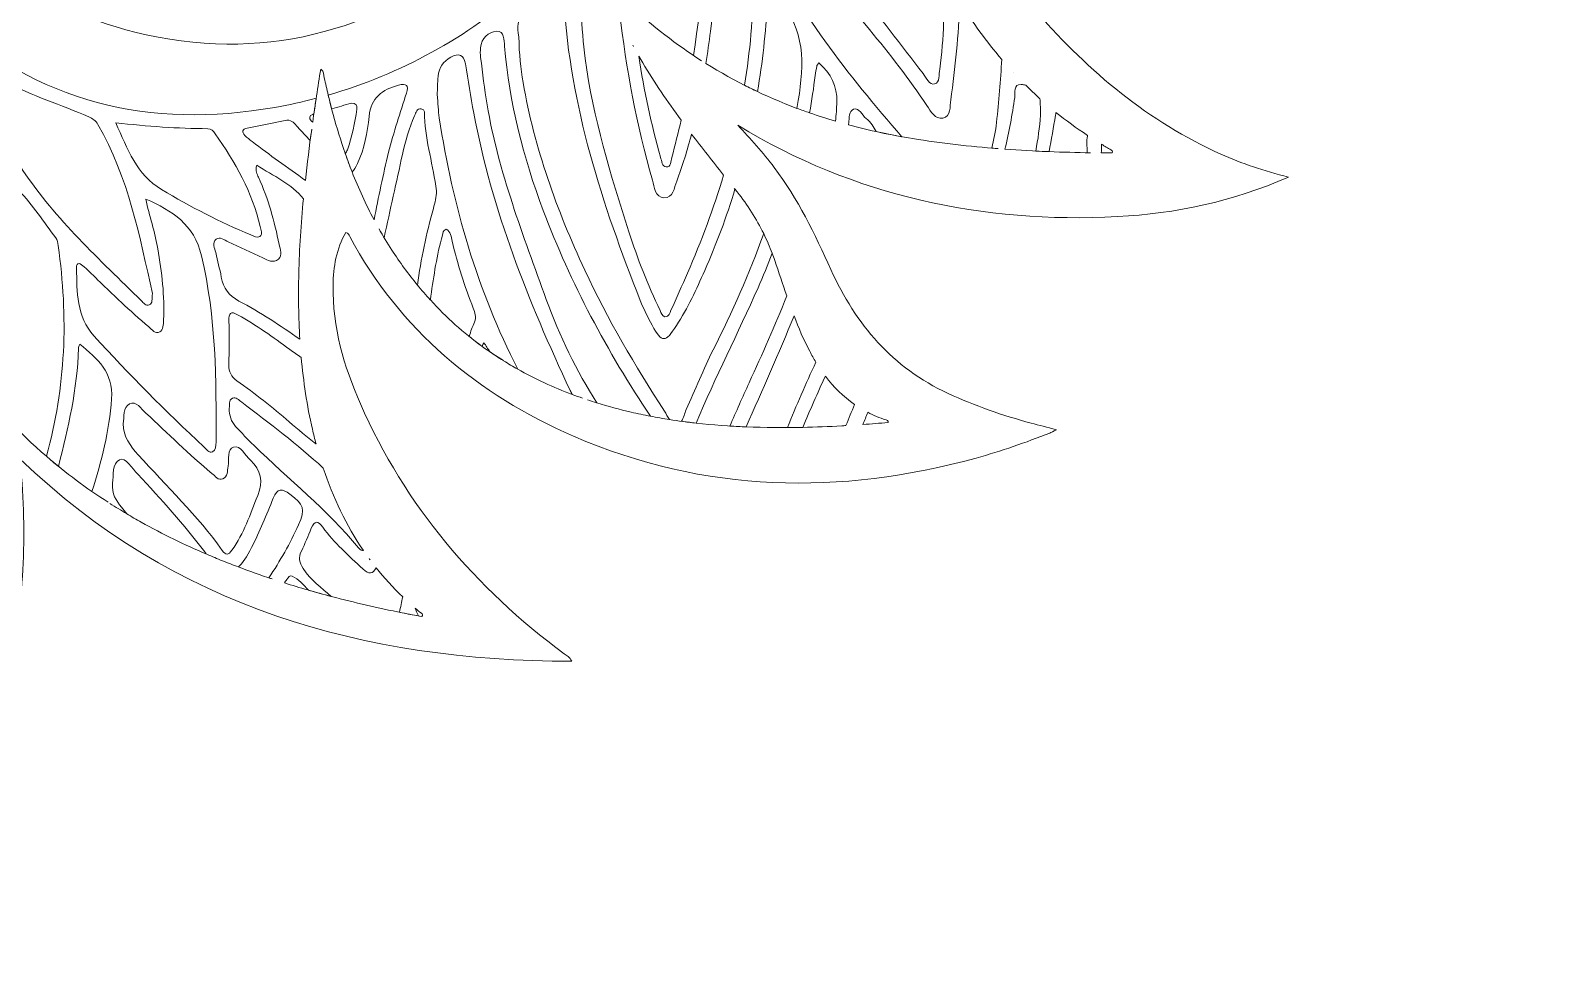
# Model space of a CAD drawing. Extents: x 180 to 9920, y -1894 to -106.
# Drawn here: x 1089 to 1820, y -1876 to -1428 of the extents above; entities that cross this region are included whole.
import ezdxf

# ---------------------------------------------------------------- set-up
doc = ezdxf.new("R2010")
doc.units = 0
doc.header["$MEASUREMENT"] = 0
doc.layers.add('Layer 1', color=7, linetype='Continuous')

# ---------------------------------------------------------------- blocks, each defined once
blk = doc.blocks.new('block 2')
at = {"layer": 'Layer 1', "lineweight": 0}
for points, knots in [([(1815.11, -1128.01), (1749.3, -1123.11), (1699.79, -1090.94), (1663.06, -1037.29), (1645.18, -1011.19), (1631.77, -982.75), (1619.13, -953.91), (1615.92, -946.59), (1612.73, -939.26), (1609.05, -930.83), (1611.49, -932.42), (1612.96, -933.56), (1614.59, -934.42), (1644.2, -950.07), (1675.18, -955.58), (1707.88, -946.28), (1720.09, -942.8), (1730.39, -935.89), (1738.98, -926.45), (1741.34, -923.86), (1741.53, -922.8), (1737.72, -921.62), (1719.01, -915.81), (1701.43, -907.65), (1685.9, -895.49), (1663.92, -878.27), (1650.48, -855.44), (1642.34, -829.12), (1634.98, -805.33), (1631.72, -780.82), (1629.58, -756.13), (1625.72, -711.65), (1624.7, -667), (1621.74, -622.46), (1617.41, -557.42), (1609.63, -492.84), (1594.72, -429.3), (1579.03, -362.48), (1543.37, -307.89), (1491.29, -263.71), (1446.97, -226.12), (1396.22, -199.88), (1342.06, -179.82), (1279.78, -156.75), (1215.33, -142.68), (1149.61, -134.01), (1099.93, -127.46), (1050.1, -123.94), (1000.13, -123.94), (1000.13, -123.94), (1000.13, -123.94), (1000.13, -123.94), (1000.09, -123.94), (1000.04, -123.94), (1000, -123.94), (999.96, -123.94), (999.91, -123.94), (999.87, -123.94), (999.87, -123.94), (999.87, -123.94), (999.87, -123.94), (949.9, -123.94), (900.07, -127.46), (850.39, -134.01), (784.67, -142.68), (720.22, -156.75), (657.94, -179.82), (603.78, -199.88), (553.03, -226.12), (508.71, -263.71), (456.63, -307.89), (420.97, -362.48), (405.28, -429.3), (390.37, -492.84), (382.59, -557.42), (378.26, -622.46), (375.3, -667), (374.28, -711.65), (370.42, -756.13), (368.28, -780.82), (365.02, -805.33), (357.66, -829.12), (349.52, -855.44), (336.08, -878.27), (314.1, -895.49), (298.57, -907.65), (280.99, -915.81), (262.28, -921.62), (258.47, -922.8), (258.66, -923.86), (261.02, -926.45), (269.61, -935.89), (279.91, -942.8), (292.12, -946.28), (324.82, -955.58), (355.8, -950.07), (385.41, -934.42), (387.04, -933.56), (388.51, -932.42), (390.95, -930.83), (387.27, -939.26), (384.08, -946.59), (380.87, -953.91), (368.23, -982.75), (354.82, -1011.19), (336.94, -1037.29), (300.21, -1090.94), (250.7, -1123.11), (184.89, -1128.01), (180.03, -1128.37), (179.92, -1128.56), (182.5, -1132.8), (210.28, -1178.29), (252.29, -1197.63), (304.07, -1197.45), (342.5, -1197.31), (376.72, -1183.47), (407.92, -1161.62), (409.93, -1160.2), (411.93, -1158.75), (413.94, -1157.32), (404.39, -1172.65), (395.46, -1188.12), (385.98, -1203.24), (368.7, -1230.82), (350.11, -1257.39), (326.71, -1280.26), (301.16, -1305.21), (271.89, -1323.76), (236.88, -1332.4), (231.57, -1333.71), (226.18, -1334.7), (219.63, -1336.1), (247.96, -1348.87), (276.55, -1355.97), (306.2, -1358.34), (369.99, -1363.44), (430.32, -1352.32), (485.95, -1318.26), (485.07, -1324.2), (483.25, -1329.44), (481.19, -1334.58), (468.54, -1365.97), (450.11, -1393.79), (428.05, -1419.24), (403.33, -1447.78), (374.78, -1471.48), (340.06, -1487.12), (329.93, -1491.68), (319.41, -1495.14), (307.64, -1498.2), (334.5, -1509.84), (361.66, -1515.69), (389.66, -1517.13), (454.66, -1520.48), (515.82, -1507.37), (571.97, -1473.25), (565.76, -1479.73), (559.83, -1486.38), (554.44, -1493.51), (543.05, -1508.58), (534.98, -1525.51), (527.23, -1542.57), (515.28, -1568.89), (497.68, -1589.62), (470.98, -1601.96), (458.07, -1607.93), (444.75, -1612.59), (431.04, -1616.23), (427.31, -1617.22), (423.59, -1618.19), (418.96, -1619.41), (420.7, -1620.25), (421.43, -1620.66), (422.2, -1620.97), (433.77, -1625.57), (445.51, -1629.68), (457.52, -1632.97), (523.09, -1650.95), (587.75, -1649.82), (650.73, -1622.48), (696.94, -1602.42), (733.94, -1571.56), (758.21, -1526.64), (758.6, -1525.92), (758.77, -1524.97), (760.02, -1524.71), (764.59, -1532.53), (766.11, -1541.2), (766.22, -1550.11), (766.47, -1570.1), (761.01, -1588.9), (753.08, -1606.96), (731.55, -1655.95), (698.04, -1695.27), (655.24, -1726.97), (654.07, -1727.84), (652.58, -1728.43), (651.61, -1730.55), (751.78, -1730.26), (842.08, -1704.9), (916.32, -1633.53), (916.32, -1634.72), (916.35, -1635.14), (916.31, -1635.56), (912.85, -1669.71), (914.67, -1703.6), (921.84, -1737.16), (932.4, -1786.56), (954.02, -1830.2), (989.81, -1866.35), (992.96, -1869.53), (996.33, -1872.54), (999.87, -1875.82), (999.87, -1875.82), (999.87, -1876.06), (999.87, -1876.06), (999.92, -1876.02), (999.96, -1875.98), (1000, -1875.94), (1000.04, -1875.98), (1000.08, -1876.02), (1000.13, -1876.06), (1000.13, -1876.06), (1000.13, -1875.82), (1000.13, -1875.82), (1003.67, -1872.54), (1007.04, -1869.53), (1010.19, -1866.35), (1045.98, -1830.2), (1067.6, -1786.56), (1078.16, -1737.16), (1085.33, -1703.6), (1087.15, -1669.71), (1083.69, -1635.56), (1083.65, -1635.14), (1083.68, -1634.72), (1083.68, -1633.53), (1157.92, -1704.9), (1248.22, -1730.26), (1348.39, -1730.55), (1347.42, -1728.43), (1345.93, -1727.84), (1344.76, -1726.97), (1301.96, -1695.27), (1268.45, -1655.95), (1246.92, -1606.96), (1238.99, -1588.9), (1233.53, -1570.1), (1233.78, -1550.11), (1233.89, -1541.2), (1235.41, -1532.53), (1239.98, -1524.71), (1241.23, -1524.97), (1241.4, -1525.92), (1241.79, -1526.64), (1266.06, -1571.56), (1303.06, -1602.42), (1349.27, -1622.48), (1412.25, -1649.82), (1476.91, -1650.95), (1542.48, -1632.97), (1554.49, -1629.68), (1566.23, -1625.57), (1577.8, -1620.97), (1578.57, -1620.66), (1579.3, -1620.25), (1581.04, -1619.41), (1576.41, -1618.19), (1572.69, -1617.22), (1568.96, -1616.23), (1555.25, -1612.59), (1541.93, -1607.93), (1529.02, -1601.96), (1502.32, -1589.62), (1484.72, -1568.89), (1472.77, -1542.57), (1465.02, -1525.51), (1456.95, -1508.58), (1445.56, -1493.51), (1440.17, -1486.38), (1434.24, -1479.73), (1428.03, -1473.25), (1484.18, -1507.37), (1545.34, -1520.48), (1610.34, -1517.13), (1638.34, -1515.69), (1665.5, -1509.84), (1692.36, -1498.2), (1680.59, -1495.14), (1670.07, -1491.68), (1659.94, -1487.12), (1625.22, -1471.48), (1596.67, -1447.78), (1571.95, -1419.24), (1549.89, -1393.79), (1531.46, -1365.97), (1518.81, -1334.58), (1516.75, -1329.44), (1514.93, -1324.2), (1514.05, -1318.26), (1569.68, -1352.32), (1630.01, -1363.44), (1693.8, -1358.34), (1723.45, -1355.97), (1752.04, -1348.87), (1780.37, -1336.1), (1773.82, -1334.7), (1768.43, -1333.71), (1763.12, -1332.4), (1728.11, -1323.76), (1698.84, -1305.21), (1673.29, -1280.26), (1649.89, -1257.39), (1631.3, -1230.82), (1614.02, -1203.24), (1604.54, -1188.12), (1595.61, -1172.65), (1586.06, -1157.32), (1588.07, -1158.75), (1590.07, -1160.2), (1592.08, -1161.62), (1623.28, -1183.47), (1657.5, -1197.31), (1695.93, -1197.45), (1747.71, -1197.63), (1789.72, -1178.29), (1817.5, -1132.8), (1820.08, -1128.56), (1819.97, -1128.37), (1815.11, -1128.01)], [0, 0, 0, 0, 1, 1, 1, 2, 2, 2, 3, 3, 3, 4, 4, 4, 5, 5, 5, 6, 6, 6, 7, 7, 7, 8, 8, 8, 9, 9, 9, 10, 10, 10, 11, 11, 11, 12, 12, 12, 13, 13, 13, 14, 14, 14, 15, 15, 15, 16, 16, 16, 17, 17, 17, 18, 18, 18, 19, 19, 19, 20, 20, 20, 21, 21, 21, 22, 22, 22, 23, 23, 23, 24, 24, 24, 25, 25, 25, 26, 26, 26, 27, 27, 27, 28, 28, 28, 29, 29, 29, 30, 30, 30, 31, 31, 31, 32, 32, 32, 33, 33, 33, 34, 34, 34, 35, 35, 35, 36, 36, 36, 37, 37, 37, 38, 38, 38, 39, 39, 39, 40, 40, 40, 41, 41, 41, 42, 42, 42, 43, 43, 43, 44, 44, 44, 45, 45, 45, 46, 46, 46, 47, 47, 47, 48, 48, 48, 49, 49, 49, 50, 50, 50, 51, 51, 51, 52, 52, 52, 53, 53, 53, 54, 54, 54, 55, 55, 55, 56, 56, 56, 57, 57, 57, 58, 58, 58, 59, 59, 59, 60, 60, 60, 61, 61, 61, 62, 62, 62, 63, 63, 63, 64, 64, 64, 65, 65, 65, 66, 66, 66, 67, 67, 67, 68, 68, 68, 69, 69, 69, 70, 70, 70, 71, 71, 71, 72, 72, 72, 73, 73, 73, 74, 74, 74, 75, 75, 75, 76, 76, 76, 77, 77, 77, 78, 78, 78, 79, 79, 79, 80, 80, 80, 81, 81, 81, 82, 82, 82, 83, 83, 83, 84, 84, 84, 85, 85, 85, 86, 86, 86, 87, 87, 87, 88, 88, 88, 89, 89, 89, 90, 90, 90, 91, 91, 91, 92, 92, 92, 93, 93, 93, 94, 94, 94, 95, 95, 95, 96, 96, 96, 97, 97, 97, 98, 98, 98, 99, 99, 99, 100, 100, 100, 101, 101, 101, 102, 102, 102, 103, 103, 103, 104, 104, 104, 105, 105, 105, 106, 106, 106, 107, 107, 107, 108, 108, 108, 109, 109, 109, 110, 110, 110, 110]), ([(1325.84, -1407.18), (1297.84, -1431.24), (1266.22, -1448.76), (1231.48, -1458.78), (1230.82, -1456.04), (1230.18, -1453.28), (1229.58, -1450.52), (1229.28, -1449.12), (1229.67, -1447.36), (1227.87, -1446.36), (1226.53, -1454.85), (1225.23, -1463.34), (1224.03, -1471.84), (1223.8, -1471.58), (1223.57, -1471.33), (1223.35, -1471.08), (1222.21, -1469.8), (1222.21, -1468.64), (1224.03, -1468.1), (1224.22, -1468.04), (1224.41, -1467.99), (1224.59, -1467.93), (1224.96, -1465.4), (1225.33, -1462.87), (1225.71, -1460.34), (1219.2, -1462.05), (1212.59, -1463.52), (1205.87, -1464.7), (1146.07, -1475.17), (1091.4, -1463.04), (1046.52, -1419.54), (1025.63, -1399.29), (1013.11, -1373.82), (1004.28, -1346.4), (1003.78, -1344.83), (1003.77, -1343.46), (1004.43, -1341.98), (1006.52, -1337.3), (1008.57, -1332.59), (1011.16, -1326.67), (1015.17, -1332.72), (1018.51, -1337.78), (1021.86, -1342.83), (1051.48, -1387.51), (1091.39, -1418.3), (1144.16, -1429.85), (1204.44, -1443.04), (1258, -1426.5), (1305.12, -1388.24), (1356.19, -1346.76), (1386.32, -1292.42), (1399.95, -1228.51), (1403.7, -1210.96), (1406.8, -1193.31), (1407, -1175.26), (1407.06, -1169.64), (1409.01, -1168.43), (1414.22, -1170.11), (1414.76, -1170.28), (1415.28, -1170.55), (1415.81, -1170.76), (1430.54, -1176.53), (1430.56, -1176.53), (1430.54, -1192.18), (1430.43, -1280.79), (1391.62, -1350.67), (1325.84, -1407.18)], [0, 0, 0, 0, 1, 1, 1, 2, 2, 2, 3, 3, 3, 4, 4, 4, 5, 5, 5, 6, 6, 6, 7, 7, 7, 8, 8, 8, 9, 9, 9, 10, 10, 10, 11, 11, 11, 12, 12, 12, 13, 13, 13, 14, 14, 14, 15, 15, 15, 16, 16, 16, 17, 17, 17, 18, 18, 18, 19, 19, 19, 20, 20, 20, 21, 21, 21, 22, 22, 22, 22]), ([(1521.84, -1391.22), (1523.58, -1394.71), (1525.4, -1398.14), (1527.25, -1401.52), (1527.25, -1401.52), (1527.25, -1401.52), (1527.25, -1401.52), (1527.23, -1416.49), (1527.04, -1431.45), (1524.97, -1446.33), (1524.61, -1448.89), (1525.09, -1452.75), (1522.56, -1453.43), (1520.01, -1454.12), (1518.52, -1450.48), (1516.99, -1448.46), (1496.18, -1420.94), (1473.62, -1394.66), (1458.57, -1363.12), (1444.13, -1332.86), (1435.44, -1300.98), (1430.05, -1268.06), (1429.09, -1262.19), (1430.68, -1256.69), (1432.5, -1251.24), (1432.78, -1250.4), (1433.02, -1249.28), (1434.16, -1249.18), (1435.35, -1249.07), (1435.74, -1250.16), (1436.09, -1250.99), (1436.97, -1253.1), (1437.78, -1255.24), (1438.5, -1257.41), (1453.23, -1301.75), (1473.18, -1343.77), (1495.2, -1384.86), (1497.1, -1388.42), (1498.99, -1394.25), (1503.5, -1393.01), (1507.92, -1391.79), (1506.47, -1385.79), (1506.52, -1381.79), (1506.64, -1371.64), (1506.17, -1361.56), (1505.11, -1351.56), (1509.82, -1364.98), (1515.39, -1378.2), (1521.84, -1391.22)], [0, 0, 0, 0, 1, 1, 1, 2, 2, 2, 3, 3, 3, 4, 4, 4, 5, 5, 5, 6, 6, 6, 7, 7, 7, 8, 8, 8, 9, 9, 9, 10, 10, 10, 11, 11, 11, 12, 12, 12, 13, 13, 13, 14, 14, 14, 15, 15, 15, 16, 16, 16, 16]), ([(1481.18, -1473.05), (1481.22, -1472.77), (1481.27, -1472.49), (1481.3, -1472.2), (1481.61, -1469.84), (1481.4, -1466.3), (1483.61, -1465.6), (1486.4, -1464.71), (1487.7, -1468.35), (1489.66, -1470.01), (1491.91, -1471.93), (1493.44, -1474.04), (1494.45, -1476.31), (1498.53, -1477.21), (1502.66, -1478.01), (1506.81, -1478.75), (1480.91, -1449.12), (1456.96, -1418.02), (1438.8, -1382.44), (1427.07, -1359.46), (1421, -1335.09), (1417.3, -1309.87), (1415.89, -1300.33), (1418.77, -1291.94), (1424.21, -1283.1), (1426.96, -1287.57), (1427.32, -1291.6), (1428.14, -1295.47), (1438.56, -1344.49), (1459.22, -1388.57), (1491.24, -1427.29), (1500.96, -1439.05), (1510.32, -1451.11), (1518.83, -1463.81), (1520.68, -1466.57), (1522.72, -1470.63), (1526.45, -1469.84), (1530.45, -1469), (1529.88, -1464.25), (1530.3, -1461.09), (1532.38, -1445.47), (1534.01, -1429.85), (1534.7, -1414.25), (1534.7, -1414.25), (1534.7, -1414.25), (1534.7, -1414.25), (1540.76, -1423.94), (1547.43, -1433.09), (1554.75, -1441.65), (1554.23, -1451.75), (1553.44, -1461.84), (1552.27, -1471.92), (1551.79, -1476.06), (1550.98, -1480.17), (1550.03, -1484.25), (1551.06, -1484.34), (1552.09, -1484.41), (1553.12, -1484.49), (1539.39, -1483.41), (1525.69, -1481.87), (1512.03, -1479.67), (1501.5, -1477.97), (1491.22, -1475.76), (1481.18, -1473.05)], [0, 0, 0, 0, 1, 1, 1, 2, 2, 2, 3, 3, 3, 4, 4, 4, 5, 5, 5, 6, 6, 6, 7, 7, 7, 8, 8, 8, 9, 9, 9, 10, 10, 10, 11, 11, 11, 12, 12, 12, 13, 13, 13, 14, 14, 14, 15, 15, 15, 16, 16, 16, 17, 17, 17, 18, 18, 18, 19, 19, 19, 20, 20, 20, 21, 21, 21, 21]), ([(1376.3, -1415.69), (1375.84, -1415.26), (1375.38, -1414.84), (1374.9, -1414.4), (1375.38, -1414.84), (1375.84, -1415.27), (1376.3, -1415.69), (1376.86, -1416.21), (1377.44, -1416.7), (1378, -1417.21), (1376.89, -1403.54), (1376.74, -1389.87), (1377.18, -1376.18), (1377.43, -1368.54), (1379.46, -1361.81), (1384.37, -1355.6), (1392.43, -1345.43), (1398.27, -1333.74), (1405.29, -1322.85), (1406.12, -1321.57), (1406.98, -1320.3), (1407.95, -1319.13), (1408.88, -1318.01), (1409.56, -1315.99), (1411.28, -1316.47), (1413.04, -1316.96), (1412.59, -1319.04), (1412.67, -1320.47), (1413.41, -1333.04), (1413.76, -1345.62), (1413.56, -1352.13), (1413.15, -1383.47), (1411.09, -1412.22), (1406.79, -1439.79), (1408.08, -1440.65), (1409.39, -1441.47), (1410.69, -1442.29), (1398.67, -1434.61), (1387.18, -1425.81), (1376.3, -1415.69)], [0, 0, 0, 0, 1, 1, 1, 2, 2, 2, 3, 3, 3, 4, 4, 4, 5, 5, 5, 6, 6, 6, 7, 7, 7, 8, 8, 8, 9, 9, 9, 10, 10, 10, 11, 11, 11, 12, 12, 12, 13, 13, 13, 13]), ([(1412.8, -1443.64), (1413.58, -1438.52), (1414.29, -1433.37), (1414.91, -1428.21), (1417.41, -1407.21), (1421.15, -1386.34), (1421.59, -1364.91), (1428.58, -1377.37), (1435.64, -1389.41), (1435.56, -1404.63), (1435.46, -1421.43), (1433.96, -1437.9), (1431.29, -1454.09), (1433.37, -1455.14), (1435.47, -1456.15), (1437.57, -1457.14), (1439.9, -1443.07), (1441.47, -1428.82), (1442.34, -1414.4), (1442.46, -1412.56), (1441.73, -1409.81), (1443.61, -1409.18), (1446.08, -1408.36), (1446.58, -1411.47), (1447.86, -1412.93), (1460.43, -1427.26), (1459.91, -1443.59), (1457.12, -1461.34), (1456.92, -1462.62), (1456.69, -1463.88), (1456.47, -1465.15), (1441.23, -1459.43), (1426.66, -1452.29), (1412.8, -1443.64)], [0, 0, 0, 0, 1, 1, 1, 2, 2, 2, 3, 3, 3, 4, 4, 4, 5, 5, 5, 6, 6, 6, 7, 7, 7, 8, 8, 8, 9, 9, 9, 10, 10, 10, 11, 11, 11, 11]), ([(1369.69, -1382.78), (1370.19, -1392.05), (1370.13, -1401.34), (1370.7, -1410.62), (1370.32, -1410.28), (1369.96, -1409.96), (1369.55, -1409.58), (1370.08, -1412.65), (1370.31, -1414.46), (1370.71, -1416.24), (1370.91, -1417.14), (1371.16, -1418.03), (1371.4, -1418.92), (1371.4, -1418.92), (1371.4, -1418.92), (1371.4, -1418.92), (1374.46, -1446.24), (1379.49, -1473.17), (1387.11, -1499.59), (1388.07, -1502.92), (1388.37, -1507.85), (1392.65, -1508.05), (1397.03, -1508.25), (1397.57, -1503.25), (1398.77, -1500.05), (1401.55, -1492.63), (1403.87, -1485.11), (1405.88, -1477.51), (1410.91, -1484.13), (1416.07, -1490.66), (1421.27, -1497.15), (1416.5, -1513.1), (1410.66, -1528.8), (1403.89, -1544.3), (1401.29, -1550.25), (1398.72, -1556.2), (1395.98, -1562.08), (1395.4, -1563.32), (1395.1, -1565.36), (1393.13, -1565.14), (1391.67, -1564.97), (1391.36, -1563.28), (1390.79, -1562.13), (1384.79, -1549.95), (1380, -1537.27), (1375.82, -1524.39), (1366.99, -1497.17), (1358.68, -1469.79), (1354.82, -1441.29), (1352.79, -1426.31), (1352.9, -1411.21), (1351.96, -1396.17), (1351.82, -1393.85), (1352.65, -1392.17), (1354.24, -1390.61), (1357.65, -1387.26), (1360.9, -1383.76), (1364.32, -1380.44), (1365.5, -1379.3), (1366.65, -1377.08), (1368.33, -1377.72), (1370.34, -1378.48), (1369.59, -1381.02), (1369.69, -1382.78)], [0, 0, 0, 0, 1, 1, 1, 2, 2, 2, 3, 3, 3, 4, 4, 4, 5, 5, 5, 6, 6, 6, 7, 7, 7, 8, 8, 8, 9, 9, 9, 10, 10, 10, 11, 11, 11, 12, 12, 12, 13, 13, 13, 14, 14, 14, 15, 15, 15, 16, 16, 16, 17, 17, 17, 18, 18, 18, 19, 19, 19, 20, 20, 20, 21, 21, 21, 21]), ([(1440.49, -1525.27), (1433.66, -1544.29), (1425.43, -1562.82), (1416.24, -1581.05), (1411.52, -1590.4), (1407.66, -1600.19), (1403.32, -1609.74), (1402.54, -1611.46), (1402.1, -1613.87), (1401.04, -1615.34), (1403.38, -1615.66), (1405.73, -1615.96), (1408.08, -1616.22), (1403.82, -1615.74), (1399.56, -1615.17), (1395.31, -1614.5), (1394.4, -1613.26), (1393.67, -1611.71), (1392.89, -1610.51), (1378.76, -1588.72), (1365.61, -1566.35), (1354.65, -1542.78), (1341.24, -1513.97), (1330.4, -1484.28), (1325.06, -1452.81), (1323.91, -1446.03), (1323.12, -1439.21), (1322.97, -1430.84), (1320.55, -1421.61), (1327.21, -1415.54), (1334.51, -1409.85), (1337.3, -1407.67), (1339.98, -1402.79), (1342.8, -1403.9), (1345.55, -1404.98), (1344.39, -1410.4), (1344.6, -1413.87), (1347.66, -1464.07), (1362.92, -1511.12), (1381.29, -1557.39), (1382.9, -1561.46), (1384.87, -1565.41), (1386.96, -1569.26), (1391.57, -1577.74), (1393.31, -1577.75), (1398.66, -1569.43), (1404.04, -1561.05), (1408.18, -1552.02), (1412.21, -1542.96), (1417.89, -1530.15), (1422.7, -1517.14), (1426.72, -1503.94), (1426.61, -1503.82), (1426.51, -1503.69), (1426.41, -1503.56), (1426.86, -1504.12), (1427.31, -1504.68), (1427.76, -1505.25), (1432.81, -1511.54), (1437.02, -1518.2), (1440.49, -1525.27)], [0, 0, 0, 0, 1, 1, 1, 2, 2, 2, 3, 3, 3, 4, 4, 4, 5, 5, 5, 6, 6, 6, 7, 7, 7, 8, 8, 8, 9, 9, 9, 10, 10, 10, 11, 11, 11, 12, 12, 12, 13, 13, 13, 14, 14, 14, 15, 15, 15, 16, 16, 16, 17, 17, 17, 18, 18, 18, 19, 19, 19, 20, 20, 20, 20]), ([(1360.48, -1606.54), (1350.71, -1591.05), (1342.52, -1574.56), (1336.14, -1556.87), (1325.06, -1526.18), (1313.27, -1495.74), (1307.72, -1463.4), (1306.43, -1455.88), (1305.6, -1448.28), (1304.63, -1440.71), (1304.44, -1439.21), (1304.43, -1437.65), (1304.59, -1436.15), (1305.06, -1431.49), (1308.45, -1428.43), (1312.29, -1428.12), (1316.1, -1427.81), (1315.86, -1432.58), (1316.1, -1435.28), (1318.49, -1462.48), (1325.04, -1488.65), (1334.69, -1514.15), (1347.94, -1549.19), (1365.36, -1581.95), (1386.17, -1612.89), (1383.06, -1612.3), (1379.95, -1611.66), (1376.86, -1610.95), (1371.27, -1609.67), (1365.82, -1608.18), (1360.48, -1606.54)], [0, 0, 0, 0, 1, 1, 1, 2, 2, 2, 3, 3, 3, 4, 4, 4, 5, 5, 5, 6, 6, 6, 7, 7, 7, 8, 8, 8, 9, 9, 9, 10, 10, 10, 10]), ([(1284.8, -1469.72), (1284.28, -1466.33), (1284.18, -1462.88), (1283.8, -1458.41), (1283.9, -1456.2), (1283.95, -1452.96), (1284.24, -1449.74), (1284.61, -1445.66), (1286.68, -1442.62), (1290.29, -1440.61), (1294.04, -1438.54), (1296.53, -1439.31), (1297.31, -1443.72), (1298.69, -1451.61), (1299.85, -1459.54), (1301.33, -1467.41), (1310.11, -1514.09), (1327.49, -1557.85), (1347.64, -1600.53), (1347.96, -1601.2), (1348.32, -1601.83), (1348.65, -1602.49), (1339.5, -1599.06), (1330.76, -1595.01), (1322.45, -1590.34), (1303.13, -1552.59), (1291.3, -1512.12), (1284.8, -1469.72)], [0, 0, 0, 0, 1, 1, 1, 2, 2, 2, 3, 3, 3, 4, 4, 4, 5, 5, 5, 6, 6, 6, 7, 7, 7, 8, 8, 8, 9, 9, 9, 9]), ([(1377.7, -1434.77), (1377.82, -1435.02), (1377.95, -1435.26), (1378.08, -1435.51), (1377.95, -1435.26), (1377.82, -1435.02), (1377.7, -1434.77)], [0, 0, 0, 0, 1, 1, 1, 2, 2, 2, 2]), ([(1380.62, -1440.19), (1381.21, -1441.23), (1381.82, -1442.27), (1382.43, -1443.3), (1388.09, -1452.82), (1394.33, -1461.92), (1400.87, -1470.8), (1400.87, -1470.8), (1400.87, -1470.8), (1400.87, -1470.8), (1399.5, -1476.83), (1398.02, -1482.83), (1396.4, -1488.81), (1395.94, -1490.51), (1396.03, -1493.36), (1393.74, -1493.26), (1391.69, -1493.17), (1391.52, -1490.36), (1391.03, -1488.63), (1386.47, -1472.69), (1383.02, -1456.54), (1380.62, -1440.19)], [0, 0, 0, 0, 1, 1, 1, 2, 2, 2, 3, 3, 3, 4, 4, 4, 5, 5, 5, 6, 6, 6, 7, 7, 7, 7]), ([(1474.97, -1471.33), (1470.78, -1470.09), (1466.66, -1468.74), (1462.56, -1467.32), (1463.58, -1461.38), (1464.48, -1455.4), (1465.25, -1449.4), (1465.45, -1447.88), (1465.7, -1446.38), (1465.99, -1444.88), (1466.05, -1444.54), (1466.36, -1444.24), (1466.9, -1443.36), (1472.91, -1448.45), (1475.84, -1454.5), (1475.61, -1462.08), (1475.52, -1465.19), (1475.28, -1468.26), (1474.97, -1471.33)], [0, 0, 0, 0, 1, 1, 1, 2, 2, 2, 3, 3, 3, 4, 4, 4, 5, 5, 5, 6, 6, 6, 6]), ([(1560.37, -1447.94), (1560.38, -1447.96), (1560.4, -1447.97), (1560.41, -1447.99), (1560.4, -1447.97), (1560.38, -1447.96), (1560.37, -1447.94)], [0, 0, 0, 0, 1, 1, 1, 2, 2, 2, 2]), ([(1072.74, -1454.74), (1072.24, -1451.64), (1074.27, -1450.89), (1076.62, -1452.21), (1089.32, -1459.38), (1103.35, -1463.37), (1116.57, -1469.26), (1118.31, -1470.04), (1119.9, -1471.12), (1120.91, -1472.86), (1135.75, -1498.42), (1141.02, -1526.98), (1147.09, -1553.97), (1146.69, -1556.81), (1147.38, -1558.71), (1145.6, -1559.42), (1143.88, -1560.11), (1142.83, -1558.5), (1141.79, -1557.48), (1121.65, -1537.7), (1100.8, -1518.52), (1084.9, -1494.92), (1076.79, -1482.88), (1074.97, -1468.68), (1072.74, -1454.74)], [0, 0, 0, 0, 1, 1, 1, 2, 2, 2, 3, 3, 3, 4, 4, 4, 5, 5, 5, 6, 6, 6, 7, 7, 7, 8, 8, 8, 8]), ([(1269.03, -1457.82), (1266.1, -1467.28), (1262.89, -1476.67), (1260.47, -1486.26), (1257.77, -1496.97), (1255.69, -1507.83), (1253.48, -1518.65), (1249.51, -1511.18), (1246.03, -1503.51), (1242.95, -1495.68), (1243.9, -1494.85), (1244.77, -1493.52), (1245.6, -1491.67), (1248.85, -1484.48), (1250.29, -1476.72), (1251.13, -1468.99), (1252.1, -1460.11), (1257.28, -1456.08), (1265.21, -1454.06), (1269.01, -1453.09), (1270.22, -1453.96), (1269.03, -1457.82)], [0, 0, 0, 0, 1, 1, 1, 2, 2, 2, 3, 3, 3, 4, 4, 4, 5, 5, 5, 6, 6, 6, 7, 7, 7, 7]), ([(1572.96, -1460.37), (1572.96, -1460.37), (1572.96, -1460.37), (1572.96, -1460.37), (1572.97, -1460.4), (1572.98, -1460.43), (1572.99, -1460.46), (1573.42, -1463.07), (1573.3, -1465.78), (1573.42, -1468.45), (1572.97, -1474.25), (1572.13, -1479.98), (1571.09, -1485.66), (1573.18, -1485.77), (1575.27, -1485.84), (1577.36, -1485.92), (1570.34, -1485.64), (1563.32, -1485.25), (1556.31, -1484.74), (1558.17, -1476.52), (1559.82, -1468.26), (1561.03, -1459.89), (1561.35, -1457.72), (1560.21, -1453.4), (1564.12, -1453.72), (1564.84, -1453.78), (1565.57, -1453.9), (1566.29, -1454.06), (1568.47, -1456.21), (1570.68, -1458.31), (1572.96, -1460.37)], [0, 0, 0, 0, 1, 1, 1, 2, 2, 2, 3, 3, 3, 4, 4, 4, 5, 5, 5, 6, 6, 6, 7, 7, 7, 8, 8, 8, 9, 9, 9, 10, 10, 10, 10]), ([(1231.48, -1458.78), (1232.01, -1461.01), (1232.57, -1463.22), (1233.15, -1465.43), (1236.3, -1464.51), (1239.44, -1463.59), (1242.59, -1462.67), (1244.69, -1462.76), (1245.57, -1463.64), (1245.26, -1465.62), (1244.26, -1472.19), (1242.82, -1478.67), (1240.72, -1484.99), (1240.43, -1485.86), (1240.07, -1486.46), (1239.66, -1486.81), (1240.7, -1489.79), (1241.8, -1492.74), (1242.95, -1495.68), (1238.25, -1483.72), (1234.51, -1471.39), (1231.48, -1458.78)], [0, 0, 0, 0, 1, 1, 1, 2, 2, 2, 3, 3, 3, 4, 4, 4, 5, 5, 5, 6, 6, 6, 7, 7, 7, 7]), ([(1255.86, -1522.97), (1256.66, -1524.39), (1257.49, -1525.81), (1258.33, -1527.22), (1261.23, -1513.9), (1264.15, -1500.57), (1267.13, -1487.27), (1268.55, -1480.94), (1270.23, -1474.67), (1272.91, -1468.74), (1273.56, -1467.28), (1274.03, -1464.99), (1276.17, -1465.35), (1278.05, -1465.66), (1277.65, -1467.8), (1277.71, -1469.23), (1278.21, -1481.3), (1282.01, -1492.84), (1283.42, -1504.76), (1283.51, -1507.69), (1282.73, -1510.46), (1281.96, -1513.21), (1278.57, -1525.32), (1276.07, -1537.58), (1274.28, -1549.97), (1269.96, -1544.69), (1265.84, -1539.11), (1261.99, -1533.14), (1259.83, -1529.8), (1257.79, -1526.4), (1255.86, -1522.97)], [0, 0, 0, 0, 1, 1, 1, 2, 2, 2, 3, 3, 3, 4, 4, 4, 5, 5, 5, 6, 6, 6, 7, 7, 7, 8, 8, 8, 9, 9, 9, 10, 10, 10, 10]), ([(1462.54, -1467.31), (1460.51, -1466.6), (1458.48, -1465.9), (1456.47, -1465.15), (1458.48, -1465.9), (1460.51, -1466.6), (1462.54, -1467.31)], [0, 0, 0, 0, 1, 1, 1, 2, 2, 2, 2]), ([(1595.9, -1478.12), (1595.88, -1478.24), (1595.88, -1478.35), (1595.86, -1478.47), (1595.37, -1480.85), (1595.78, -1483.42), (1595.78, -1485.9), (1595.77, -1486.08), (1595.75, -1486.27), (1595.74, -1486.46), (1596.28, -1486.46), (1596.82, -1486.46), (1597.36, -1486.47), (1590.73, -1486.38), (1584.09, -1486.19), (1577.46, -1485.93), (1578.56, -1480.12), (1579.61, -1474.31), (1580.54, -1468.47), (1580.62, -1467.96), (1580.7, -1467.5), (1580.79, -1467.07), (1585.59, -1470.97), (1590.64, -1474.64), (1595.9, -1478.12)], [0, 0, 0, 0, 1, 1, 1, 2, 2, 2, 3, 3, 3, 4, 4, 4, 5, 5, 5, 6, 6, 6, 7, 7, 7, 8, 8, 8, 8]), ([(1198.77, -1521.85), (1199.14, -1523.45), (1200.34, -1525.4), (1198.64, -1526.62), (1197.38, -1527.52), (1195.72, -1526.4), (1194.33, -1525.83), (1179.48, -1519.75), (1165.32, -1512.36), (1151.53, -1504.14), (1139.45, -1496.93), (1135.19, -1484.71), (1129.51, -1472.07), (1144.79, -1473.85), (1159.21, -1474.83), (1173.67, -1474.92), (1175.44, -1474.94), (1176.37, -1476.03), (1177.27, -1477.33), (1186.82, -1491.03), (1195.02, -1505.36), (1198.77, -1521.85)], [0, 0, 0, 0, 1, 1, 1, 2, 2, 2, 3, 3, 3, 4, 4, 4, 5, 5, 5, 6, 6, 6, 7, 7, 7, 7]), ([(1194.98, -1481.12), (1193.77, -1480.2), (1192.59, -1479.22), (1191.51, -1478.15), (1189.76, -1476.38), (1190.22, -1475.08), (1192.6, -1474.6), (1198.94, -1473.32), (1205.3, -1472.13), (1211.66, -1470.9), (1214.29, -1470.64), (1215.43, -1472.64), (1216.83, -1474.13), (1218.84, -1476.27), (1220.84, -1478.43), (1222.83, -1480.58), (1223.07, -1478.79), (1223.32, -1476.99), (1223.57, -1475.2), (1222.43, -1483.41), (1221.39, -1491.61), (1220.5, -1499.83), (1220.5, -1499.81), (1220.5, -1499.79), (1220.5, -1499.77), (1211.99, -1493.57), (1203.37, -1487.49), (1194.98, -1481.12)], [0, 0, 0, 0, 1, 1, 1, 2, 2, 2, 3, 3, 3, 4, 4, 4, 5, 5, 5, 6, 6, 6, 7, 7, 7, 8, 8, 8, 9, 9, 9, 9]), ([(1607.72, -1486.56), (1605.99, -1486.56), (1604.26, -1486.53), (1602.53, -1486.51), (1602.61, -1485.14), (1602.63, -1483.77), (1602.66, -1482.4), (1602.66, -1482.4), (1602.66, -1482.39), (1602.66, -1482.39), (1604.15, -1483.3), (1605.63, -1484.21), (1607.16, -1485.08), (1607.63, -1485.35), (1608.14, -1485.68), (1607.72, -1486.56)], [0, 0, 0, 0, 1, 1, 1, 2, 2, 2, 3, 3, 3, 4, 4, 4, 5, 5, 5, 5]), ([(1217.36, -1544.54), (1217.11, -1555.05), (1217.25, -1565.53), (1217.88, -1575.97), (1208.43, -1569.37), (1198.86, -1562.97), (1188.62, -1557.62), (1183.88, -1555.14), (1181.08, -1551.44), (1180.15, -1546.13), (1179.47, -1542.19), (1178.27, -1538.34), (1177.49, -1534.41), (1177.07, -1532.26), (1175.6, -1529.61), (1177.68, -1527.97), (1179.49, -1526.55), (1181.67, -1528.35), (1183.53, -1529.19), (1189.08, -1531.73), (1194.54, -1534.47), (1200.11, -1536.96), (1202.48, -1538.02), (1205.2, -1539.69), (1207.59, -1537.48), (1209.7, -1535.52), (1208.43, -1532.8), (1207.94, -1530.44), (1205.66, -1519.4), (1202.74, -1508.55), (1198.03, -1498.24), (1197.34, -1496.75), (1196.36, -1495.27), (1197.22, -1492.43), (1205.19, -1497.59), (1213.97, -1501.48), (1219.59, -1508.56), (1219.59, -1508.56), (1219.59, -1508.56), (1219.59, -1508.55), (1218.44, -1520.51), (1217.64, -1532.5), (1217.36, -1544.54)], [0, 0, 0, 0, 1, 1, 1, 2, 2, 2, 3, 3, 3, 4, 4, 4, 5, 5, 5, 6, 6, 6, 7, 7, 7, 8, 8, 8, 9, 9, 9, 10, 10, 10, 11, 11, 11, 12, 12, 12, 13, 13, 13, 14, 14, 14, 14]), ([(1034.55, -1547.14), (1036.15, -1550.97), (1037.85, -1554.72), (1039.62, -1558.4), (1039.72, -1552.32), (1040.92, -1546.23), (1042.7, -1540.08), (1043.05, -1538.88), (1043.14, -1537.15), (1044.73, -1536.95), (1046.38, -1536.75), (1046.72, -1538.5), (1047.33, -1539.58), (1055.05, -1553.39), (1062.7, -1567.23), (1070.41, -1581.04), (1071.71, -1583.37), (1073.14, -1585.63), (1074.62, -1587.85), (1075.57, -1589.27), (1076.67, -1590.81), (1078.72, -1590.37), (1080.98, -1589.88), (1081.42, -1588.02), (1081.69, -1586.02), (1082.85, -1577.46), (1082.25, -1568.88), (1082.17, -1560.31), (1082.01, -1543.91), (1081.73, -1527.51), (1081.59, -1511.11), (1081.57, -1509.11), (1081.04, -1506.95), (1082.86, -1504.41), (1089.78, -1511.73), (1095.02, -1519.68), (1100.68, -1527.3), (1101.42, -1528.3), (1101.68, -1529.76), (1101.87, -1531.05), (1106.75, -1565.29), (1105.54, -1599.04), (1096.19, -1632.12), (1069.38, -1608.91), (1048.65, -1580.73), (1034.55, -1547.14)], [0, 0, 0, 0, 1, 1, 1, 2, 2, 2, 3, 3, 3, 4, 4, 4, 5, 5, 5, 6, 6, 6, 7, 7, 7, 8, 8, 8, 9, 9, 9, 10, 10, 10, 11, 11, 11, 12, 12, 12, 13, 13, 13, 14, 14, 14, 15, 15, 15, 15]), ([(1119.05, -1574.32), (1110.51, -1564.96), (1110.97, -1553.28), (1110.66, -1541.88), (1110.56, -1538.31), (1112.82, -1539.78), (1114.31, -1541.19), (1120.26, -1546.85), (1126.12, -1552.59), (1132.11, -1558.2), (1136.42, -1562.25), (1140.83, -1566.2), (1145.33, -1570.04), (1146.84, -1571.32), (1148.54, -1573.68), (1150.64, -1572.49), (1152.41, -1571.49), (1152.34, -1568.82), (1152.45, -1566.72), (1153.01, -1555.21), (1151.64, -1543.86), (1149.67, -1532.55), (1148.27, -1524.52), (1145.7, -1516.79), (1143.89, -1508.71), (1156.72, -1514.29), (1167.01, -1520.69), (1170.66, -1536), (1177.69, -1565.57), (1177.84, -1595.38), (1177.63, -1625.36), (1177.62, -1627.06), (1177.59, -1629.27), (1176.02, -1629.97), (1174.2, -1630.79), (1173.04, -1628.65), (1171.86, -1627.56), (1153.42, -1610.64), (1135.92, -1592.79), (1119.05, -1574.32)], [0, 0, 0, 0, 1, 1, 1, 2, 2, 2, 3, 3, 3, 4, 4, 4, 5, 5, 5, 6, 6, 6, 7, 7, 7, 8, 8, 8, 9, 9, 9, 10, 10, 10, 11, 11, 11, 12, 12, 12, 13, 13, 13, 13]), ([(1280.5, -1557.13), (1280.58, -1556.5), (1280.66, -1555.88), (1280.75, -1555.26), (1282.17, -1545.44), (1283.63, -1535.62), (1286.27, -1526.03), (1286.56, -1525), (1286.51, -1523.67), (1288.06, -1523.21), (1290.41, -1524.34), (1290.55, -1526.85), (1291.02, -1528.9), (1293.53, -1539.91), (1296.94, -1550.61), (1301.11, -1561.09), (1301.96, -1563.22), (1302.63, -1565.32), (1301.66, -1567.71), (1300.74, -1569.99), (1299.89, -1572.28), (1299.09, -1574.59), (1301.16, -1576.25), (1303.26, -1577.87), (1305.41, -1579.44), (1296.47, -1572.93), (1288.17, -1565.5), (1280.5, -1557.13)], [0, 0, 0, 0, 1, 1, 1, 2, 2, 2, 3, 3, 3, 4, 4, 4, 5, 5, 5, 6, 6, 6, 7, 7, 7, 8, 8, 8, 9, 9, 9, 9]), ([(1442.62, -1529.91), (1441.94, -1528.34), (1441.23, -1526.8), (1440.49, -1525.28), (1441.23, -1526.8), (1441.94, -1528.35), (1442.62, -1529.91)], [0, 0, 0, 0, 1, 1, 1, 2, 2, 2, 2]), ([(1445.82, -1538.13), (1447.78, -1543.81), (1449.64, -1549.53), (1451.61, -1555.21), (1451.61, -1555.21), (1451.61, -1555.21), (1451.61, -1555.21), (1446.01, -1569.24), (1439.86, -1583.06), (1433.54, -1596.82), (1430.37, -1603.72), (1427.27, -1610.64), (1424.3, -1617.62), (1426.89, -1617.78), (1429.48, -1617.92), (1432.08, -1618.02), (1424.08, -1617.69), (1416.1, -1617.12), (1408.14, -1616.23), (1417.19, -1594.2), (1428.2, -1573.06), (1437.8, -1551.29), (1440.22, -1545.81), (1442.46, -1540.28), (1444.56, -1534.71), (1444.99, -1535.84), (1445.42, -1536.98), (1445.82, -1538.13)], [0, 0, 0, 0, 1, 1, 1, 2, 2, 2, 3, 3, 3, 4, 4, 4, 5, 5, 5, 6, 6, 6, 7, 7, 7, 8, 8, 8, 9, 9, 9, 9]), ([(1444.56, -1534.71), (1443.96, -1533.13), (1443.33, -1531.57), (1442.67, -1530.03), (1443.33, -1531.57), (1443.96, -1533.13), (1444.56, -1534.71)], [0, 0, 0, 0, 1, 1, 1, 2, 2, 2, 2]), ([(1274.28, -1549.97), (1276.3, -1552.43), (1278.37, -1554.81), (1280.49, -1557.13), (1278.37, -1554.81), (1276.3, -1552.43), (1274.28, -1549.97)], [0, 0, 0, 0, 1, 1, 1, 2, 2, 2, 2]), ([(1183.83, -1567.13), (1183.78, -1563.47), (1184.43, -1562.21), (1188.28, -1564.36), (1196.97, -1569.21), (1204.98, -1575.01), (1213.01, -1580.82), (1214.83, -1582.13), (1216.68, -1583.41), (1218.53, -1584.68), (1219.56, -1596.24), (1221.26, -1607.75), (1223.89, -1619.17), (1224.43, -1621.53), (1225.02, -1623.87), (1225.63, -1626.19), (1225.63, -1626.17), (1225.62, -1626.14), (1225.61, -1626.12), (1221.23, -1622.75), (1216.92, -1619.29), (1212.81, -1615.62), (1204.83, -1608.49), (1196.26, -1602.19), (1187.68, -1595.88), (1184.95, -1593.87), (1183.66, -1591.76), (1183.78, -1588.29), (1184.03, -1581.24), (1183.94, -1574.18), (1183.83, -1567.13)], [0, 0, 0, 0, 1, 1, 1, 2, 2, 2, 3, 3, 3, 4, 4, 4, 5, 5, 5, 6, 6, 6, 7, 7, 7, 8, 8, 8, 9, 9, 9, 10, 10, 10, 10]), ([(1465.55, -1586.94), (1460.73, -1597.31), (1456.16, -1607.78), (1451.88, -1618.35), (1454.32, -1618.34), (1456.76, -1618.3), (1459.21, -1618.25), (1450.15, -1618.45), (1441.1, -1618.39), (1432.08, -1618.02), (1439.86, -1600.31), (1447.8, -1582.67), (1455.06, -1564.74), (1455.06, -1564.73), (1455.05, -1564.73), (1455.05, -1564.72), (1457.26, -1570.51), (1459.7, -1576.21), (1462.6, -1581.74), (1463.53, -1583.52), (1464.52, -1585.26), (1465.55, -1586.94)], [0, 0, 0, 0, 1, 1, 1, 2, 2, 2, 3, 3, 3, 4, 4, 4, 5, 5, 5, 6, 6, 6, 7, 7, 7, 7]), ([(1127.5, -1604.6), (1126.32, -1619.97), (1122.79, -1634.64), (1118.03, -1649.02), (1120.59, -1650.8), (1123.21, -1652.53), (1125.86, -1654.23), (1115.29, -1647.44), (1105.41, -1640.1), (1096.24, -1632.16), (1098.13, -1633.8), (1100, -1635.45), (1101.95, -1637.03), (1106.71, -1618.43), (1111.1, -1599.75), (1111.61, -1580.33), (1111.62, -1579.83), (1111.91, -1579.35), (1112.26, -1578.29), (1120.67, -1585.48), (1128.49, -1591.76), (1127.5, -1604.6)], [0, 0, 0, 0, 1, 1, 1, 2, 2, 2, 3, 3, 3, 4, 4, 4, 5, 5, 5, 6, 6, 6, 7, 7, 7, 7]), ([(1315.56, -1586.25), (1312.1, -1584.09), (1308.7, -1581.84), (1305.41, -1579.44), (1305.65, -1578.82), (1305.89, -1578.21), (1306.16, -1577.6), (1307.21, -1579.07), (1308.14, -1580.52), (1309, -1581.95), (1311.15, -1583.44), (1313.34, -1584.87), (1315.56, -1586.25)], [0, 0, 0, 0, 1, 1, 1, 2, 2, 2, 3, 3, 3, 4, 4, 4, 4]), ([(1322.45, -1590.34), (1320.16, -1589.05), (1317.9, -1587.71), (1315.67, -1586.33), (1317.9, -1587.71), (1320.16, -1589.05), (1322.45, -1590.34)], [0, 0, 0, 0, 1, 1, 1, 2, 2, 2, 2]), ([(1484.1, -1607.25), (1482.73, -1610.63), (1481.35, -1614.01), (1480, -1617.41), (1479.34, -1617.45), (1478.69, -1617.5), (1478.03, -1617.54), (1471.75, -1617.87), (1465.48, -1618.12), (1459.22, -1618.25), (1462.73, -1610), (1466.35, -1601.79), (1470.1, -1593.64), (1474.1, -1598.92), (1478.71, -1603.51), (1484.1, -1607.25)], [0, 0, 0, 0, 1, 1, 1, 2, 2, 2, 3, 3, 3, 4, 4, 4, 5, 5, 5, 5]), ([(1197.62, -1650.98), (1193.94, -1659.97), (1191.07, -1669.26), (1185.23, -1677.24), (1183.52, -1679.59), (1182.39, -1679.7), (1180.66, -1677.3), (1168.71, -1660.66), (1153.91, -1646.54), (1140.24, -1631.42), (1136.48, -1627.28), (1133.25, -1622.81), (1133.04, -1616.47), (1133.63, -1613.36), (1132.88, -1608.63), (1136.1, -1606.94), (1139.24, -1605.29), (1141.7, -1609.38), (1143.98, -1611.44), (1154.57, -1621.05), (1164.54, -1631.32), (1175.67, -1640.34), (1177.22, -1641.59), (1178.77, -1643.94), (1180.96, -1642.98), (1183.24, -1641.98), (1183.06, -1639.18), (1183.45, -1636.95), (1184.01, -1633.68), (1182.86, -1628.63), (1186.07, -1627.74), (1189.53, -1626.79), (1191.56, -1631.64), (1194.14, -1634.05), (1199.3, -1638.87), (1200.44, -1644.1), (1197.62, -1650.98)], [0, 0, 0, 0, 1, 1, 1, 2, 2, 2, 3, 3, 3, 4, 4, 4, 5, 5, 5, 6, 6, 6, 7, 7, 7, 8, 8, 8, 9, 9, 9, 10, 10, 10, 11, 11, 11, 12, 12, 12, 12]), ([(1248.41, -1677.42), (1248.41, -1677.42), (1248.41, -1677.42), (1248.41, -1677.42), (1247.73, -1677.57), (1246.96, -1677.21), (1245.98, -1676.02), (1231.07, -1657.78), (1212.48, -1643.29), (1195.79, -1626.88), (1192.79, -1623.93), (1189.87, -1620.92), (1187.05, -1617.82), (1184.92, -1615.48), (1183.86, -1612.63), (1184.01, -1609.01), (1184.43, -1607.65), (1183.52, -1605.17), (1185.49, -1604.25), (1187.16, -1603.48), (1188.64, -1605.24), (1189.97, -1606.23), (1203.44, -1616.21), (1216.64, -1626.54), (1229.09, -1637.78), (1233.81, -1652.01), (1240.13, -1665.29), (1248.41, -1677.42)], [0, 0, 0, 0, 1, 1, 1, 2, 2, 2, 3, 3, 3, 4, 4, 4, 5, 5, 5, 6, 6, 6, 7, 7, 7, 8, 8, 8, 9, 9, 9, 9]), ([(1348.65, -1602.49), (1350.28, -1603.1), (1351.93, -1603.68), (1353.58, -1604.26), (1351.93, -1603.68), (1350.28, -1603.1), (1348.65, -1602.49)], [0, 0, 0, 0, 1, 1, 1, 2, 2, 2, 2]), ([(1355.92, -1605.05), (1357.43, -1605.56), (1358.95, -1606.06), (1360.48, -1606.54), (1358.95, -1606.06), (1357.43, -1605.55), (1355.92, -1605.05)], [0, 0, 0, 0, 1, 1, 1, 2, 2, 2, 2]), ([(1386.17, -1612.89), (1389.21, -1613.48), (1392.25, -1614.02), (1395.3, -1614.5), (1392.25, -1614.02), (1389.21, -1613.48), (1386.17, -1612.89)], [0, 0, 0, 0, 1, 1, 1, 2, 2, 2, 2]), ([(1499.24, -1614.7), (1499.75, -1614.86), (1500.38, -1615.02), (1500.18, -1615.99), (1496.19, -1616.27), (1492.18, -1616.58), (1488.16, -1616.87), (1488.92, -1614.94), (1489.67, -1612.99), (1490.41, -1611.05), (1490.41, -1611.05), (1490.41, -1611.05), (1490.41, -1611.04), (1493.17, -1612.46), (1496.11, -1613.69), (1499.24, -1614.7)], [0, 0, 0, 0, 1, 1, 1, 2, 2, 2, 3, 3, 3, 4, 4, 4, 5, 5, 5, 5]), ([(1134.81, -1659.76), (1133.97, -1658.72), (1133.15, -1657.66), (1132.29, -1656.63), (1129.66, -1653.49), (1127.47, -1650.19), (1128.01, -1645.01), (1128.61, -1641.54), (1127.59, -1635.4), (1131.32, -1633.77), (1134.42, -1632.42), (1137.36, -1638), (1140.03, -1640.79), (1151.37, -1652.66), (1162.19, -1664.99), (1172.25, -1677.99), (1172.57, -1678.41), (1172.88, -1678.78), (1173.2, -1679.17), (1162.53, -1674.6), (1152.03, -1669.51), (1141.75, -1663.8), (1139.39, -1662.49), (1137.11, -1661.12), (1134.81, -1659.76)], [0, 0, 0, 0, 1, 1, 1, 2, 2, 2, 3, 3, 3, 4, 4, 4, 5, 5, 5, 6, 6, 6, 7, 7, 7, 8, 8, 8, 8]), ([(1203, -1690.5), (1203.5, -1690.67), (1204, -1690.82), (1204.5, -1690.99), (1199.08, -1689.19), (1193.69, -1687.29), (1188.35, -1685.27), (1190.46, -1683.49), (1192.53, -1680.37), (1194.74, -1675.88), (1198.52, -1668.19), (1201.95, -1660.3), (1205.06, -1652.31), (1207.03, -1647.25), (1209.56, -1647.69), (1213.1, -1650.31), (1219.81, -1655.27), (1220.62, -1657.36), (1217.18, -1665.1), (1213.2, -1674.05), (1208.34, -1682.43), (1203, -1690.5)], [0, 0, 0, 0, 1, 1, 1, 2, 2, 2, 3, 3, 3, 4, 4, 4, 5, 5, 5, 6, 6, 6, 7, 7, 7, 7]), ([(1134.81, -1659.76), (1132.05, -1658.12), (1129.33, -1656.45), (1126.65, -1654.74), (1129.33, -1656.45), (1132.05, -1658.12), (1134.81, -1659.76)], [0, 0, 0, 0, 1, 1, 1, 2, 2, 2, 2]), ([(1267.24, -1699.6), (1267.24, -1699.6), (1267.24, -1699.6), (1267.24, -1699.6), (1266.72, -1702.04), (1266.2, -1704.51), (1265.67, -1707), (1266.08, -1707.09), (1266.49, -1707.18), (1266.9, -1707.26), (1269.58, -1707.8), (1272.24, -1708.29), (1274.84, -1708.78), (1274.05, -1707.5), (1273.49, -1706.21), (1273.23, -1704.98), (1274.23, -1705.82), (1275.2, -1706.68), (1276.23, -1707.5), (1276.63, -1707.82), (1277.14, -1708.21), (1276.39, -1709.07), (1273.33, -1708.49), (1270.11, -1707.91), (1266.9, -1707.26), (1255.48, -1704.95), (1244.16, -1702.36), (1232.96, -1699.41), (1228.23, -1695.2), (1222.98, -1691.53), (1219.48, -1686.01), (1217.62, -1683.08), (1217.01, -1680.77), (1218.58, -1677.65), (1220.38, -1674.09), (1221.85, -1670.36), (1223.37, -1666.67), (1224.9, -1662.96), (1226.58, -1662.95), (1228.83, -1666.13), (1234.26, -1673.79), (1241.42, -1679.79), (1248.13, -1686.23), (1250.97, -1688.97), (1252.95, -1688.8), (1254.47, -1685.63), (1258.35, -1690.51), (1262.6, -1695.17), (1267.24, -1699.6)], [0, 0, 0, 0, 1, 1, 1, 2, 2, 2, 3, 3, 3, 4, 4, 4, 5, 5, 5, 6, 6, 6, 7, 7, 7, 8, 8, 8, 9, 9, 9, 10, 10, 10, 11, 11, 11, 12, 12, 12, 13, 13, 13, 14, 14, 14, 15, 15, 15, 16, 16, 16, 16]), ([(1180.74, -1682.3), (1178.23, -1681.29), (1175.73, -1680.25), (1173.24, -1679.18), (1175.73, -1680.25), (1178.23, -1681.29), (1180.74, -1682.3)], [0, 0, 0, 0, 1, 1, 1, 2, 2, 2, 2]), ([(1188.34, -1685.27), (1185.81, -1684.31), (1183.28, -1683.32), (1180.76, -1682.31), (1183.28, -1683.33), (1185.81, -1684.31), (1188.34, -1685.27)], [0, 0, 0, 0, 1, 1, 1, 2, 2, 2, 2]), ([(1251.54, -1681.81), (1251.4, -1681.62), (1251.26, -1681.42), (1251.12, -1681.23), (1251.26, -1681.42), (1251.4, -1681.62), (1251.54, -1681.81)], [0, 0, 0, 0, 1, 1, 1, 2, 2, 2, 2]), ([(1221.95, -1696.38), (1225.6, -1697.43), (1229.27, -1698.44), (1232.95, -1699.41), (1225.39, -1697.42), (1217.88, -1695.27), (1210.44, -1692.93), (1210.82, -1692.4), (1211.21, -1691.87), (1211.59, -1691.34), (1212.25, -1690.42), (1212.95, -1688.96), (1214.15, -1689.62), (1217.23, -1691.31), (1219.74, -1693.71), (1221.95, -1696.38)], [0, 0, 0, 0, 1, 1, 1, 2, 2, 2, 3, 3, 3, 4, 4, 4, 5, 5, 5, 5])]:
    blk.add_open_spline(points, degree=3, knots=knots, dxfattribs=at)

msp = doc.modelspace()

# ---------------------------------------------------------------- block references
at = {"layer": 'Layer 1'}
msp.add_blockref('block 2', (0, 0), dxfattribs=at)

doc.saveas('drawing.dxf')
